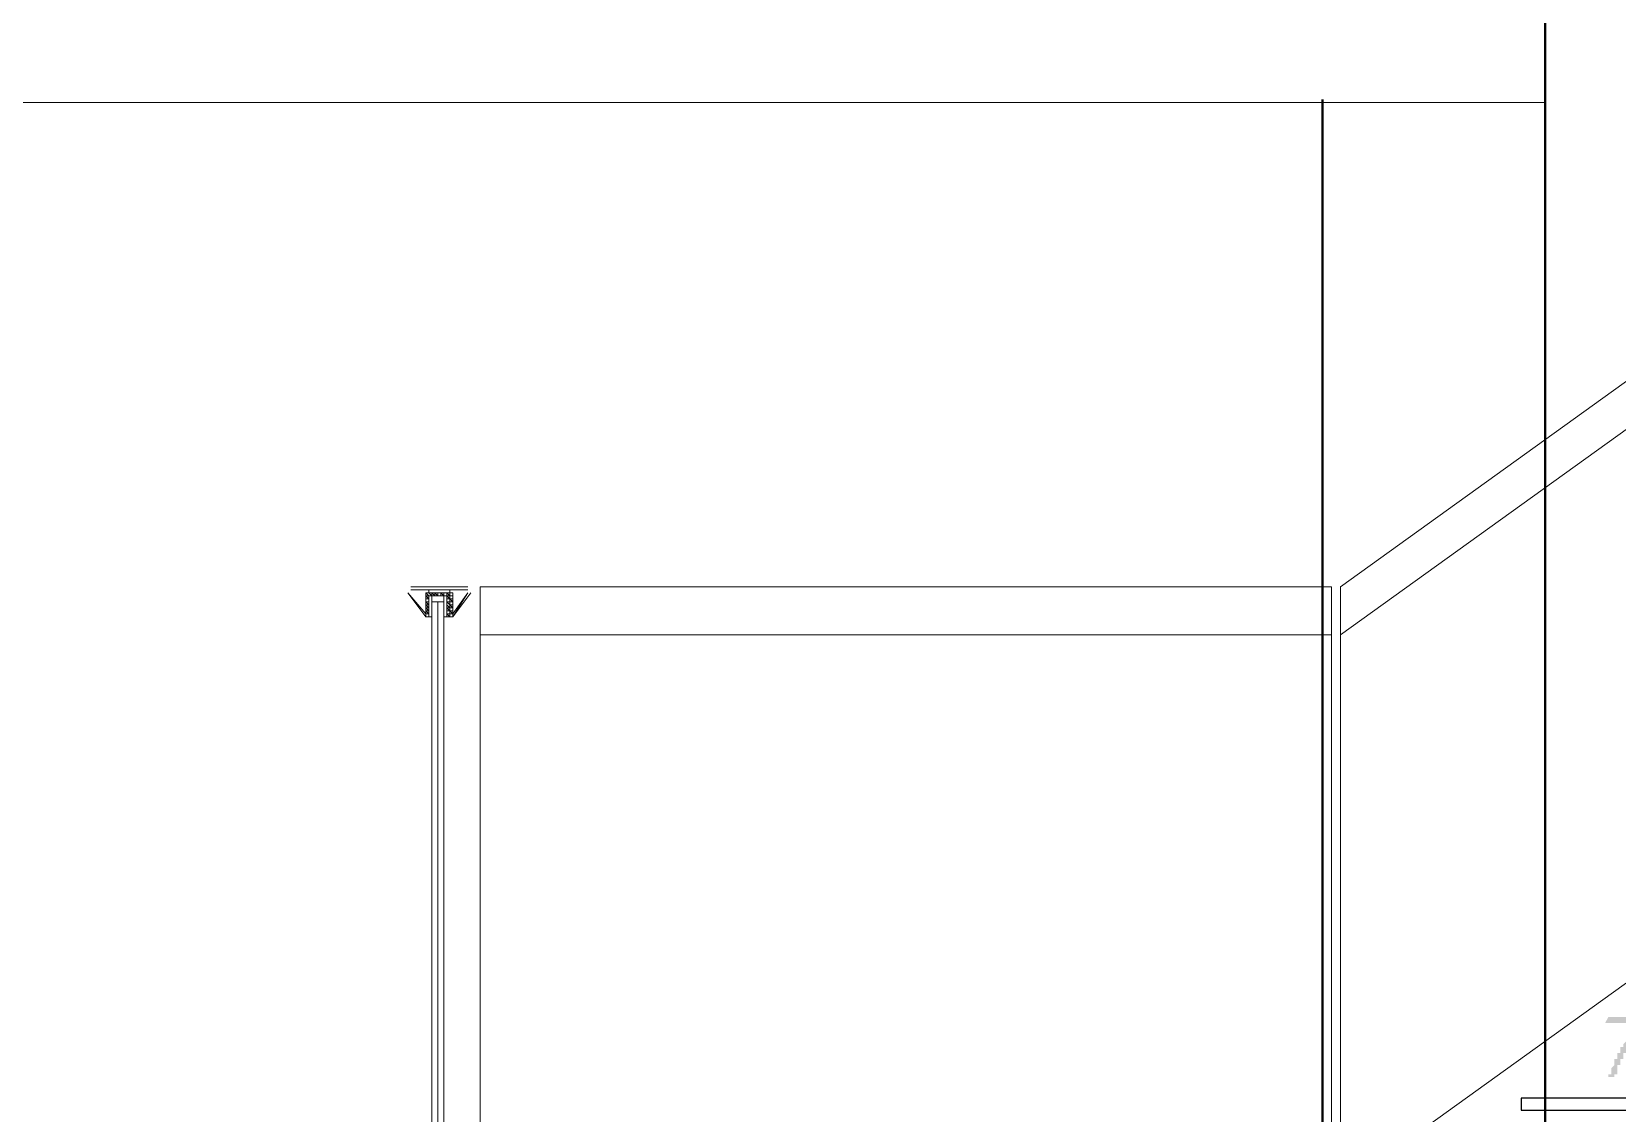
# Model space of a CAD drawing. Header units: millimetres. Extents: x 182 to 575, y -105 to 95.
# Drawn here: x 275.285 to 277.794, y 81.473 to 83.185 of the extents above; entities that cross this region are included whole.
import ezdxf

# ---------------------------------------------------------------- set-up
doc = ezdxf.new("R2010")
doc.units = ezdxf.units.MM
doc.header["$MEASUREMENT"] = 0
doc.layers.add('PDF_Geometry', color=7, linetype='Continuous')
doc.layers.add('PDF_Solid Fills', color=7, linetype='Continuous')

msp = doc.modelspace()

# ---------------------------------------------------------------- hatches: boundary and pattern name
at = {"layer": 'PDF_Solid Fills', "transparency": 33554559}
msp.add_hatch(color=256, dxfattribs=at).paths.add_polyline_path([(277.8278, 81.6158), (277.8231, 81.611), (277.8231, 81.6062), (277.8183, 81.6062), (277.8183, 81.6015), (277.8135, 81.5967), (277.8135, 81.592), (277.8088, 81.592), (277.8088, 81.5872), (277.804, 81.5824), (277.804, 81.5777), (277.7993, 81.5777), (277.7993, 81.5682), (277.7945, 81.5682), (277.7945, 81.5586), (277.7897, 81.5586), (277.7897, 81.5491), (277.785, 81.5443), (277.785, 81.5348), (277.7802, 81.5348), (277.7802, 81.5301), (277.7897, 81.5301), (277.7897, 81.5348), (277.7945, 81.5348), (277.7945, 81.5491), (277.7993, 81.5491), (277.7993, 81.5586), (277.804, 81.5586), (277.804, 81.5682), (277.8088, 81.5682), (277.8088, 81.5729), (277.8135, 81.5777), (277.8135, 81.5824), (277.8183, 81.5872), (277.8183, 81.592), (277.8231, 81.592), (277.8231, 81.5967), (277.8278, 81.6015), (277.8278, 81.6062), (277.8326, 81.6062), (277.8326, 81.611), (277.8373, 81.6158), (277.8373, 81.6205), (277.8421, 81.6253), (277.7802, 81.6253), (277.7754, 81.6158)])

# ---------------------------------------------------------------- linework, layer by layer
at = {"layer": 'PDF_Geometry', "lineweight": 40}
for points in [[(277.6802, 66.6586), (277.6802, 83.5396), (277.9326, 83.5396), (277.9326, 66.6586)], [(277.3278, 80.2967), (277.3278, 83.0777)]]:
    msp.add_lwpolyline(points, dxfattribs=at)
at = {"layer": 'PDF_Geometry', "lineweight": 13}
for points in [[(277.3564, 82.2301), (277.3564, 82.3062), (278.5421, 83.1586), (278.5421, 83.0824), (277.3564, 82.2301), (277.3564, 81.3539), (278.5421, 82.2062), (278.5421, 83.0824)], [(275.8802, 82.2967), (275.9088, 82.2586), (275.9088, 82.2967), (275.9088, 82.2586)], [(275.885, 82.3015), (275.9278, 82.3015)], [(275.9088, 82.292), (275.9135, 82.2872), (275.9135, 82.292)], [(275.9469, 82.2967), (275.9469, 82.3015), (275.9135, 82.3015), (275.9135, 82.2967)], [(275.9231, 82.2967), (275.9278, 82.292), (275.9278, 82.2967)], [(277.3421, 82.3062), (277.3421, 82.2301), (275.9945, 82.2301), (275.9945, 82.3062)], [(275.9088, 82.2729), (275.9135, 82.2681), (275.9135, 82.2729)], [(275.9183, 81.1824), (275.9278, 81.1824), (275.9278, 82.2824), (275.9183, 82.2824)], [(275.9183, 81.1824), (275.9278, 81.1824), (275.9278, 82.2824), (275.9183, 82.2824)], [(275.9373, 81.1824), (275.9278, 81.1824), (275.9278, 82.2824), (275.9373, 82.2824)], [(275.9373, 81.1824), (275.9278, 81.1824), (275.9278, 82.2824), (275.9373, 82.2824)], [(275.9469, 82.2777), (275.9469, 82.2729), (275.9516, 82.2729)], [(275.9945, 82.2301), (277.3421, 82.2301), (277.3421, 81.2491), (275.9945, 81.2491)]]:
    msp.add_lwpolyline(points, close=True, dxfattribs=at)
at = {"layer": 'PDF_Geometry', "lineweight": 20}
for points in [[(277.6802, 83.0729), (272.985, 83.0729)], [(275.885, 82.3062), (275.9278, 82.3062), (275.9754, 82.3062)], [(275.885, 82.3015), (275.885, 82.3015)], [(275.9754, 82.3015), (275.9278, 82.3015), (275.885, 82.3015)], [(275.9088, 82.2967), (275.9088, 82.2967)], [(275.9754, 82.2967), (275.9516, 82.2634), (275.9516, 82.2967), (275.9516, 82.2586), (275.9802, 82.2967)], [(275.9516, 82.2967), (275.9516, 82.2967)], [(275.9754, 82.3015), (275.9754, 82.3015)]]:
    msp.add_lwpolyline(points, dxfattribs=at)
for points in [[(275.8802, 82.2967), (275.9088, 82.2634), (275.9088, 82.2967), (275.9088, 82.2586)], [(275.9135, 82.2586), (275.9135, 82.292), (275.9421, 82.292), (275.9421, 82.2586), (275.9516, 82.2586), (275.9516, 82.2967), (275.9088, 82.2967), (275.9088, 82.2586)], [(275.9135, 82.292), (275.9183, 82.292), (275.9183, 82.2586), (275.9135, 82.2586)], [(275.9421, 82.292), (275.9373, 82.292), (275.9373, 82.2586), (275.9421, 82.2586)]]:
    msp.add_lwpolyline(points, close=True, dxfattribs=at)
at = {"layer": 'PDF_Geometry', "lineweight": 13}
for points in [[(275.9135, 82.2967), (275.9183, 82.292), (275.9183, 82.2967), (275.9135, 82.2967), (275.9088, 82.2967), (275.9088, 82.2634), (275.8802, 82.2967)], [(275.9754, 82.3015), (275.9278, 82.3015), (275.9754, 82.3015), (275.9278, 82.3015), (275.885, 82.3015)], [(275.9135, 82.292), (275.9088, 82.2967), (275.9088, 82.292)], [(275.9135, 82.2967), (275.9135, 82.2967)], [(275.9135, 82.292), (275.9135, 82.292)], [(275.9135, 82.292), (275.9135, 82.292)], [(275.9135, 82.292), (275.9135, 82.292)], [(275.9278, 82.292), (275.9231, 82.292), (275.9231, 82.2967), (275.9183, 82.2967), (275.9231, 82.292)], [(275.9183, 82.292), (275.9183, 82.292)], [(275.9231, 82.292), (275.9231, 82.292)], [(275.9516, 82.2872), (275.9469, 82.2872), (275.9469, 82.292), (275.9421, 82.292), (275.9421, 82.2967), (275.9373, 82.2967), (275.9373, 82.292), (275.9326, 82.2967), (275.9326, 82.292), (275.9278, 82.292), (275.9278, 82.2967), (275.9326, 82.2967)], [(275.9278, 82.2967), (275.9278, 82.2967)], [(275.9278, 82.2967), (275.9278, 82.2967)], [(275.9326, 82.2967), (275.9326, 82.2967)], [(275.9326, 82.292), (275.9326, 82.292)], [(275.9373, 82.2967), (275.9373, 82.2967)], [(275.9373, 82.2967), (275.9373, 82.2967)], [(275.9421, 82.2872), (275.9469, 82.2872), (275.9516, 82.2824), (275.9469, 82.2824), (275.9469, 82.2872), (275.9421, 82.292), (275.9373, 82.292)], [(275.9469, 82.2967), (275.9469, 82.292), (275.9516, 82.292), (275.9469, 82.292), (275.9469, 82.2967), (275.9421, 82.2967), (275.9469, 82.292)], [(275.9516, 82.2967), (275.9469, 82.2967), (275.9516, 82.2967)], [(275.9469, 82.2967), (275.9469, 82.2967)], [(275.9516, 82.2967), (275.9516, 82.2634), (275.9754, 82.2967), (275.9516, 82.2586), (275.9516, 82.2967), (275.9516, 82.2586), (275.9802, 82.2967)], [(275.9516, 82.292), (275.9516, 82.292)], [(275.9945, 82.3062), (275.9945, 82.2301)], [(275.9135, 82.2872), (275.9135, 82.2824), (275.9135, 82.2872), (275.9088, 82.2872), (275.9088, 82.2824), (275.9135, 82.2824), (275.9135, 82.2777), (275.9088, 82.2824), (275.9088, 82.2777), (275.9135, 82.2777), (275.9135, 82.2729), (275.9088, 82.2777)], [(275.9088, 82.2729), (275.9088, 82.2729)], [(275.9135, 82.2681), (275.9088, 82.2681), (275.9135, 82.2634), (275.9135, 82.2681), (275.9088, 82.2681)], [(275.9088, 82.2681), (275.9088, 82.2681)], [(275.9135, 82.2634), (275.9088, 82.2634), (275.9088, 82.2586), (275.9135, 82.2586)], [(275.9088, 82.2634), (275.9088, 82.2634)], [(275.9135, 82.2824), (275.9135, 82.2824)], [(275.9135, 82.2634), (275.9135, 82.2634)], [(275.9421, 82.2824), (275.9469, 82.2777), (275.9516, 82.2777), (275.9469, 82.2777), (275.9469, 82.2824), (275.9421, 82.2824), (275.9469, 82.2824)], [(275.9421, 82.2777), (275.9421, 82.2777)], [(275.9516, 82.2729), (275.9469, 82.2729), (275.9421, 82.2777)], [(275.9469, 82.2681), (275.9421, 82.2681), (275.9469, 82.2681), (275.9469, 82.2634), (275.9516, 82.2634), (275.9469, 82.2681), (275.9469, 82.2729), (275.9421, 82.2729), (275.9469, 82.2681), (275.9516, 82.2681)], [(275.9421, 82.2681), (275.9421, 82.2681)], [(275.9469, 82.2586), (275.9421, 82.2586), (275.9469, 82.2586), (275.9469, 82.2634), (275.9421, 82.2634), (275.9469, 82.2586), (275.9516, 82.2586)], [(275.9469, 82.2634), (275.9469, 82.2634)], [(275.9469, 82.2634), (275.9469, 82.2634)], [(275.9516, 82.2872), (275.9516, 82.2872)], [(275.9516, 82.2681), (275.9516, 82.2681)], [(275.9516, 82.2634), (275.9516, 82.2634)], [(275.9135, 82.2586), (275.9135, 82.2586)], [(275.9135, 82.2586), (275.9135, 82.2586)], [(275.9469, 82.2586), (275.9469, 82.2586)]]:
    msp.add_lwpolyline(points, dxfattribs=at)
at = {"layer": 'PDF_Geometry', "lineweight": 0}
for points in [[(275.9469, 82.3015), (275.9278, 82.3015), (275.9135, 82.3015), (275.9278, 82.3015), (275.9469, 82.3015), (275.9278, 82.3015), (275.9135, 82.3015)], [(275.9135, 82.2967), (275.9278, 82.2967), (275.9469, 82.2967)], [(275.9135, 82.2586), (275.9135, 82.292), (275.9135, 82.2586)], [(275.9183, 82.2586), (275.9183, 82.292), (275.9183, 82.2586)], [(275.9373, 82.2586), (275.9373, 82.292)], [(275.9421, 82.2586), (275.9421, 82.292), (275.9421, 82.2586), (275.9421, 82.292)]]:
    msp.add_lwpolyline(points, dxfattribs=at)
at = {"layer": 'PDF_Geometry', "lineweight": 25}
msp.add_lwpolyline([(278.085, 81.4967), (277.6421, 81.4967), (277.6421, 81.4777), (278.085, 81.4777)], close=True, dxfattribs=at)

doc.saveas('drawing.dxf')
